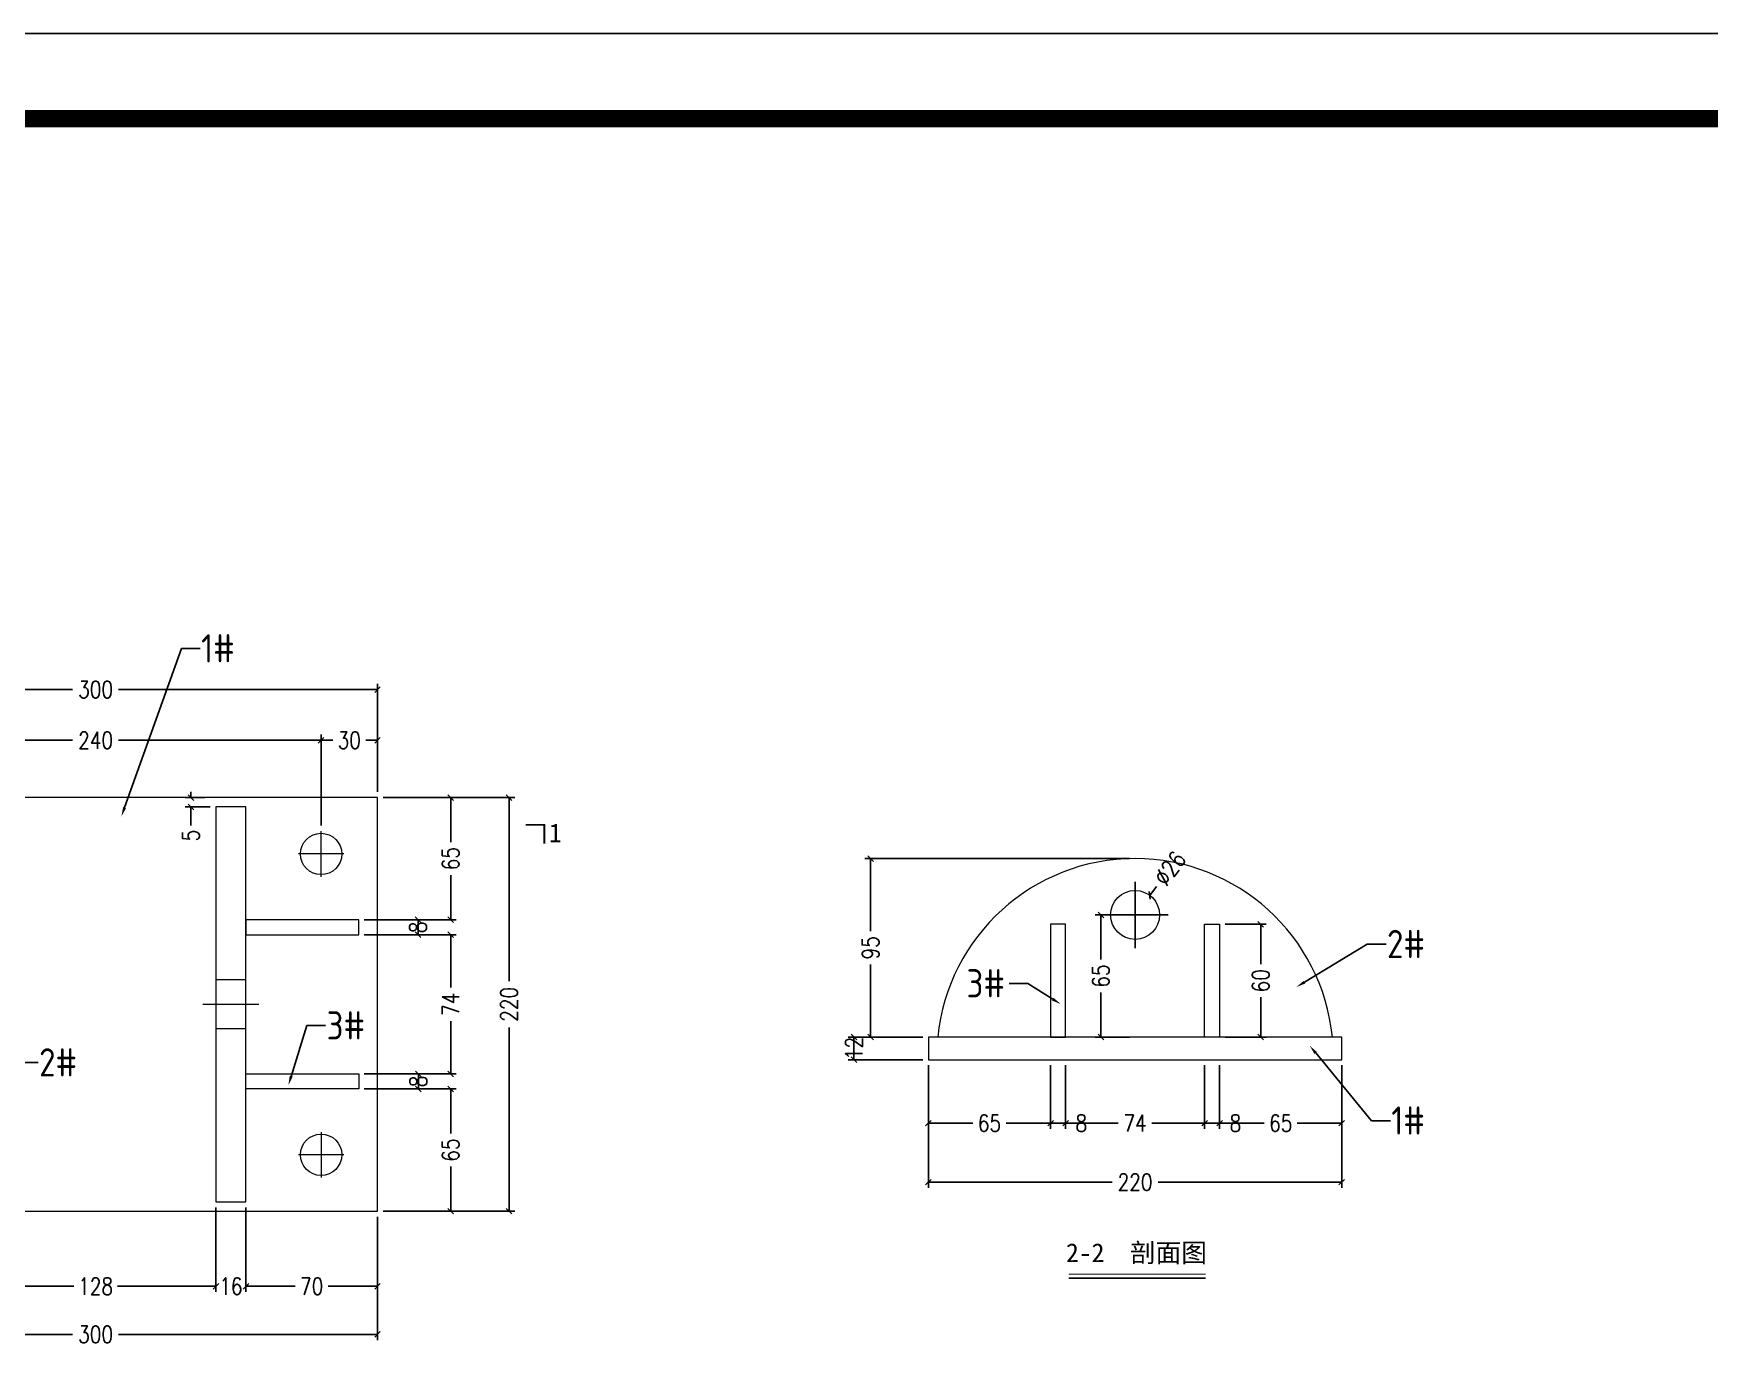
# Model space of a CAD drawing. Extents: x -259369 to -50372, y -155978 to 198088.
# Drawn here: x -100107 to -97432, y 35090 to 37206 of the extents above; entities that cross this region are included whole.
import ezdxf
from ezdxf import colors
from ezdxf.entities.mleader import LeaderData, LeaderLine
from ezdxf.math import Vec2, Vec3

# ---------------------------------------------------------------- set-up
doc = ezdxf.new("R2010")
doc.units = 0
doc.header["$LTSCALE"] = 1000
doc.header["$MEASUREMENT"] = 0
for name, pattern in [('CENTER', [2, 1.25, -0.25, 0.25, -0.25]), ('CENTER2', [28.575, 19.05, -3.175, 3.175, -3.175]), ('DASHDOT', [1, 0.5, -0.25, 0, -0.25])]:
    doc.linetypes.add(name, pattern=pattern)
for name, color, linetype in [('HR-dimension', 9, 'Continuous'), ('打印图框', 255, 'Continuous'), ('标注', 9, 'Continuous'), ('连接端梁', 130, 'Continuous')]:
    doc.layers.add(name, color=color, linetype=linetype)
doc.layers.add('结构', color=52, linetype='Continuous', lineweight=18)
doc.styles.add('Arial', font='')
doc.styles.add('HZTXT', font='txtw.shx', dxfattribs={"width": 0.8, "bigfont": 'hztxtw.shx'})
doc.styles.get("Standard").update_dxf_attribs({"font": 'gbenor.shx', "bigfont": 'gbcbig.shx'})
doc.styles.get('Arial').set_extended_font_data('STXihei')
doc.dimstyles.new('DIM-3', dxfattribs={"dimscale": 3, "dimtxt": 3, "dimasz": 1, "dimexe": 1, "dimexo": 1, "dimgap": 1, "dimtad": 0, "dimdec": 1, "dimrnd": 0.0005, "dimzin": 9, "dimdsep": 46, "dimtxsty": 'HZTXT', "dimblk": 'OBLIQUE', "dimcen": 0, "dimclrd": 9, "dimclre": 9, "dimclrt": 2, "dimazin": 2, "dimtfac": 1, "dimtdec": 1, "dimtofl": 0, "dimtmove": 0, "dimatfit": 3, "dimldrblk": 'OBLIQUE', "dimfxl": 1, "dimarcsym": 2})

# ---------------------------------------------------------------- blocks, each defined once
blk = doc.blocks.new('rgthtyjyuk')
blk.add_lwpolyline([(0, 0), (420, 0), (420, 297), (0, 297)], close=True)
at = {"const_width": 1}
blk.add_lwpolyline([(25, 5), (415, 5), (415, 292), (25, 292)], close=True, dxfattribs=at)
blk = doc.blocks.new('_Oblique')
at = {"color": 0, "linetype": 'ByBlock', "lineweight": -2}
blk.add_line((-0.5, -0.5), (0.5, 0.5), dxfattribs=at)
blk = doc.blocks.new('*D496')
at = {"layer": 'Defpoints', "color": 0, "ltscale": 10, "transparency": 16777216}
for p in [(38506.46, -4825.07), (38806.46, -4825.07), (38506.46, -4890.63)]:
    blk.add_point(p, dxfattribs=at)
at = {"layer": 'HR-dimension', "color": 9, "lineweight": -2, "ltscale": 10, "transparency": 16777216}
for p, q in [((38506.46, -4828.07), (38506.46, -4893.63)), ((38806.46, -4828.07), (38806.46, -4893.63)), ((38506.46, -4890.63), (38644.21, -4890.63)), ((38806.46, -4890.63), (38668.72, -4890.63))]:
    blk.add_line(p, q, dxfattribs=at)
at = {"layer": 'HR-dimension', "color": 9, "lineweight": -2, "ltscale": 10, "transparency": 16777216, "xscale": 3, "yscale": 3, "zscale": 3, "rotation": 180}
blk.add_blockref('_Oblique', (38506.46, -4890.63), dxfattribs=at)
at = {"layer": 'HR-dimension', "color": 9, "lineweight": -2, "ltscale": 10, "transparency": 16777216, "xscale": 3, "yscale": 3, "zscale": 3}
blk.add_blockref('_Oblique', (38806.46, -4890.63), dxfattribs=at)
at = {"layer": 'HR-dimension', "color": 2, "ltscale": 10, "transparency": 16777216, "insert": (38656.46, -4890.63), "char_height": 9, "attachment_point": 5, "style": 'HZTXT'}
blk.add_mtext('300', dxfattribs=at)
blk = doc.blocks.new('*D567')
at = {"layer": 'Defpoints', "color": 0, "ltscale": 10, "transparency": 16777216}
for p in [(38815.19, -4605.07), (38876.47, -4605.07), (38815.19, -4825.07)]:
    blk.add_point(p, dxfattribs=at)
at = {"layer": 'HR-dimension', "color": 9, "lineweight": -2, "ltscale": 10, "transparency": 16777216}
for p, q in [((38818.19, -4605.07), (38879.47, -4605.07)), ((38876.47, -4605.07), (38876.47, -4702.81)), ((38876.47, -4825.07), (38876.47, -4727.33)), ((38818.19, -4825.07), (38879.47, -4825.07))]:
    blk.add_line(p, q, dxfattribs=at)
at = {"layer": 'HR-dimension', "color": 9, "lineweight": -2, "ltscale": 10, "transparency": 16777216, "xscale": 3, "yscale": 3, "zscale": 3}
for p, rotation in [((38876.47, -4605.07), 90), ((38876.47, -4825.07), 270)]:
    blk.add_blockref('_Oblique', p, dxfattribs=dict(at, rotation=rotation))
at = {"layer": 'HR-dimension', "color": 2, "ltscale": 10, "transparency": 16777216, "insert": (38876.47, -4715.07), "char_height": 9, "attachment_point": 5, "rotation": 90, "style": 'HZTXT'}
blk.add_mtext('220', dxfattribs=at)
blk = doc.blocks.new('*D568')
at = {"layer": 'Defpoints', "color": 0, "ltscale": 10, "transparency": 16777216}
for p in [(38776.46, -4574.61), (38536.46, -4605.07), (38776.46, -4605.07)]:
    blk.add_point(p, dxfattribs=at)
at = {"layer": 'HR-dimension', "color": 9, "lineweight": -2, "ltscale": 10, "transparency": 16777216}
for p, q in [((38536.46, -4602.07), (38536.46, -4571.61)), ((38536.46, -4574.61), (38644.21, -4574.61)), ((38776.46, -4574.61), (38668.72, -4574.61)), ((38776.46, -4602.07), (38776.46, -4571.61))]:
    blk.add_line(p, q, dxfattribs=at)
at = {"layer": 'HR-dimension', "color": 9, "lineweight": -2, "ltscale": 10, "transparency": 16777216, "xscale": 3, "yscale": 3, "zscale": 3, "rotation": 180}
blk.add_blockref('_Oblique', (38536.46, -4574.61), dxfattribs=at)
at = {"layer": 'HR-dimension', "color": 9, "lineweight": -2, "ltscale": 10, "transparency": 16777216, "xscale": 3, "yscale": 3, "zscale": 3}
blk.add_blockref('_Oblique', (38776.46, -4574.61), dxfattribs=at)
at = {"layer": 'HR-dimension', "color": 2, "ltscale": 10, "transparency": 16777216, "insert": (38656.46, -4574.61), "char_height": 9, "attachment_point": 5, "style": 'HZTXT'}
blk.add_mtext('240', dxfattribs=at)
blk = doc.blocks.new('*D498')
at = {"layer": 'Defpoints', "color": 0, "ltscale": 10, "transparency": 16777216}
for p in [(38806.46, -4574.61), (38806.46, -4605.07), (38776.46, -4622.97)]:
    blk.add_point(p, dxfattribs=at)
at = {"layer": 'HR-dimension', "color": 9, "lineweight": -2, "ltscale": 10, "transparency": 16777216}
for p, q in [((38776.46, -4619.97), (38776.46, -4571.61)), ((38776.46, -4574.61), (38782.63, -4574.61)), ((38806.46, -4574.61), (38800.29, -4574.61)), ((38806.46, -4602.07), (38806.46, -4571.61))]:
    blk.add_line(p, q, dxfattribs=at)
at = {"layer": 'HR-dimension', "color": 9, "lineweight": -2, "ltscale": 10, "transparency": 16777216, "xscale": 3, "yscale": 3, "zscale": 3, "rotation": 180}
blk.add_blockref('_Oblique', (38776.46, -4574.61), dxfattribs=at)
at = {"layer": 'HR-dimension', "color": 9, "lineweight": -2, "ltscale": 10, "transparency": 16777216, "xscale": 3, "yscale": 3, "zscale": 3}
blk.add_blockref('_Oblique', (38806.46, -4574.61), dxfattribs=at)
at = {"layer": 'HR-dimension', "color": 2, "ltscale": 10, "transparency": 16777216, "insert": (38791.46, -4574.61), "char_height": 9, "attachment_point": 5, "style": 'HZTXT'}
blk.add_mtext('30', dxfattribs=at)
blk = doc.blocks.new('*D499')
at = {"layer": 'Defpoints', "color": 0, "ltscale": 10, "transparency": 16777216}
for p in [(38796.46, -4760.07), (38845.4, -4760.07), (38806.46, -4825.07)]:
    blk.add_point(p, dxfattribs=at)
at = {"layer": 'HR-dimension', "color": 9, "lineweight": -2, "ltscale": 10, "transparency": 16777216}
for p, q in [((38799.46, -4760.07), (38848.4, -4760.07)), ((38845.4, -4760.07), (38845.4, -4783.74)), ((38845.4, -4825.07), (38845.4, -4801.4)), ((38809.46, -4825.07), (38848.4, -4825.07))]:
    blk.add_line(p, q, dxfattribs=at)
at = {"layer": 'HR-dimension', "color": 9, "lineweight": -2, "ltscale": 10, "transparency": 16777216, "xscale": 3, "yscale": 3, "zscale": 3}
for p, rotation in [((38845.4, -4760.07), 90), ((38845.4, -4825.07), 270)]:
    blk.add_blockref('_Oblique', p, dxfattribs=dict(at, rotation=rotation))
at = {"layer": 'HR-dimension', "color": 2, "ltscale": 10, "transparency": 16777216, "insert": (38845.4, -4792.57), "char_height": 9, "attachment_point": 5, "rotation": 90, "style": 'HZTXT'}
blk.add_mtext('65', dxfattribs=at)
blk = doc.blocks.new('*D500')
at = {"layer": 'Defpoints', "color": 0, "ltscale": 10, "transparency": 16777216}
for p in [(38796.46, -4752.07), (38828.25, -4752.07), (38796.46, -4760.07)]:
    blk.add_point(p, dxfattribs=at)
at = {"layer": 'HR-dimension', "color": 9, "lineweight": -2, "ltscale": 10, "transparency": 16777216}
for p, q in [((38799.46, -4752.07), (38831.25, -4752.07)), ((38828.25, -4760.07), (38828.25, -4752.07)), ((38799.46, -4760.07), (38831.25, -4760.07))]:
    blk.add_line(p, q, dxfattribs=at)
at = {"layer": 'HR-dimension', "color": 9, "lineweight": -2, "ltscale": 10, "transparency": 16777216, "xscale": 3, "yscale": 3, "zscale": 3}
for p, rotation in [((38828.25, -4752.07), 90), ((38828.25, -4760.07), 270)]:
    blk.add_blockref('_Oblique', p, dxfattribs=dict(at, rotation=rotation))
at = {"layer": 'HR-dimension', "color": 2, "ltscale": 10, "transparency": 16777216, "insert": (38828.25, -4756.07), "char_height": 9, "attachment_point": 5, "rotation": 90, "style": 'HZTXT'}
blk.add_mtext('8', dxfattribs=at)
blk = doc.blocks.new('*D501')
at = {"layer": 'Defpoints', "color": 0, "ltscale": 10, "transparency": 16777216}
for p in [(38796.46, -4678.07), (38845.4, -4678.07), (38796.46, -4752.07)]:
    blk.add_point(p, dxfattribs=at)
at = {"layer": 'HR-dimension', "color": 9, "lineweight": -2, "ltscale": 10, "transparency": 16777216}
for p, q in [((38799.46, -4678.07), (38848.4, -4678.07)), ((38845.4, -4678.07), (38845.4, -4706.07)), ((38845.4, -4752.07), (38845.4, -4724.07)), ((38799.46, -4752.07), (38848.4, -4752.07))]:
    blk.add_line(p, q, dxfattribs=at)
at = {"layer": 'HR-dimension', "color": 9, "lineweight": -2, "ltscale": 10, "transparency": 16777216, "xscale": 3, "yscale": 3, "zscale": 3}
for p, rotation in [((38845.4, -4678.07), 90), ((38845.4, -4752.07), 270)]:
    blk.add_blockref('_Oblique', p, dxfattribs=dict(at, rotation=rotation))
at = {"layer": 'HR-dimension', "color": 2, "ltscale": 10, "transparency": 16777216, "insert": (38845.4, -4715.07), "char_height": 9, "attachment_point": 5, "rotation": 90, "style": 'HZTXT'}
blk.add_mtext('74', dxfattribs=at)
blk = doc.blocks.new('*D502')
at = {"layer": 'Defpoints', "color": 0, "ltscale": 10, "transparency": 16777216}
for p in [(38796.46, -4670.07), (38828.06, -4670.07), (38796.46, -4678.07)]:
    blk.add_point(p, dxfattribs=at)
at = {"layer": 'HR-dimension', "color": 9, "lineweight": -2, "ltscale": 10, "transparency": 16777216}
for p, q in [((38799.46, -4670.07), (38831.06, -4670.07)), ((38828.06, -4678.07), (38828.06, -4670.07)), ((38799.46, -4678.07), (38831.06, -4678.07))]:
    blk.add_line(p, q, dxfattribs=at)
at = {"layer": 'HR-dimension', "color": 9, "lineweight": -2, "ltscale": 10, "transparency": 16777216, "xscale": 3, "yscale": 3, "zscale": 3}
for p, rotation in [((38828.06, -4670.07), 90), ((38828.06, -4678.07), 270)]:
    blk.add_blockref('_Oblique', p, dxfattribs=dict(at, rotation=rotation))
at = {"layer": 'HR-dimension', "color": 2, "ltscale": 10, "transparency": 16777216, "insert": (38828.06, -4674.07), "char_height": 9, "attachment_point": 5, "rotation": 90, "style": 'HZTXT'}
blk.add_mtext('8', dxfattribs=at)
blk = doc.blocks.new('*D503')
at = {"layer": 'Defpoints', "color": 0, "ltscale": 10, "transparency": 16777216}
for p in [(38806.46, -4605.07), (38845.4, -4605.07), (38796.46, -4670.07)]:
    blk.add_point(p, dxfattribs=at)
at = {"layer": 'HR-dimension', "color": 9, "lineweight": -2, "ltscale": 10, "transparency": 16777216}
for p, q in [((38809.46, -4605.07), (38848.4, -4605.07)), ((38845.4, -4605.07), (38845.4, -4628.74)), ((38845.4, -4670.07), (38845.4, -4646.4)), ((38799.46, -4670.07), (38848.4, -4670.07))]:
    blk.add_line(p, q, dxfattribs=at)
at = {"layer": 'HR-dimension', "color": 9, "lineweight": -2, "ltscale": 10, "transparency": 16777216, "xscale": 3, "yscale": 3, "zscale": 3}
for p, rotation in [((38845.4, -4605.07), 90), ((38845.4, -4670.07), 270)]:
    blk.add_blockref('_Oblique', p, dxfattribs=dict(at, rotation=rotation))
at = {"layer": 'HR-dimension', "color": 2, "ltscale": 10, "transparency": 16777216, "insert": (38845.4, -4637.57), "char_height": 9, "attachment_point": 5, "rotation": 90, "style": 'HZTXT'}
blk.add_mtext('65', dxfattribs=at)
blk = doc.blocks.new('*D506')
at = {"layer": 'Defpoints', "color": 0, "ltscale": 10, "transparency": 16777216}
for p in [(38592.46, -4820.07), (38720.46, -4820.07), (38720.46, -4865.02)]:
    blk.add_point(p, dxfattribs=at)
at = {"layer": 'HR-dimension', "color": 9, "lineweight": -2, "ltscale": 10, "transparency": 16777216}
for p, q in [((38592.46, -4823.07), (38592.46, -4868.02)), ((38720.46, -4823.07), (38720.46, -4868.02)), ((38592.46, -4865.02), (38644.89, -4865.02)), ((38720.46, -4865.02), (38668.03, -4865.02))]:
    blk.add_line(p, q, dxfattribs=at)
at = {"layer": 'HR-dimension', "color": 9, "lineweight": -2, "ltscale": 10, "transparency": 16777216, "xscale": 3, "yscale": 3, "zscale": 3, "rotation": 180}
blk.add_blockref('_Oblique', (38592.46, -4865.02), dxfattribs=at)
at = {"layer": 'HR-dimension', "color": 9, "lineweight": -2, "ltscale": 10, "transparency": 16777216, "xscale": 3, "yscale": 3, "zscale": 3}
blk.add_blockref('_Oblique', (38720.46, -4865.02), dxfattribs=at)
at = {"layer": 'HR-dimension', "color": 2, "ltscale": 10, "transparency": 16777216, "insert": (38656.46, -4865.02), "char_height": 9, "attachment_point": 5, "style": 'HZTXT'}
blk.add_mtext('128', dxfattribs=at)
blk = doc.blocks.new('*D507')
at = {"layer": 'Defpoints', "color": 0, "ltscale": 10, "transparency": 16777216}
for p in [(38720.46, -4820.07), (38736.46, -4820.07), (38736.46, -4865.02)]:
    blk.add_point(p, dxfattribs=at)
at = {"layer": 'HR-dimension', "color": 9, "lineweight": -2, "ltscale": 10, "transparency": 16777216}
for p, q in [((38720.46, -4823.07), (38720.46, -4868.02)), ((38736.46, -4823.07), (38736.46, -4868.02)), ((38720.46, -4865.02), (38720.49, -4865.02)), ((38736.46, -4865.02), (38736.43, -4865.02))]:
    blk.add_line(p, q, dxfattribs=at)
at = {"layer": 'HR-dimension', "color": 9, "lineweight": -2, "ltscale": 10, "transparency": 16777216, "xscale": 3, "yscale": 3, "zscale": 3, "rotation": 180}
blk.add_blockref('_Oblique', (38720.46, -4865.02), dxfattribs=at)
at = {"layer": 'HR-dimension', "color": 9, "lineweight": -2, "ltscale": 10, "transparency": 16777216, "xscale": 3, "yscale": 3, "zscale": 3}
blk.add_blockref('_Oblique', (38736.46, -4865.02), dxfattribs=at)
at = {"layer": 'HR-dimension', "color": 2, "ltscale": 10, "transparency": 16777216, "insert": (38728.46, -4865.02), "char_height": 9, "attachment_point": 5, "style": 'HZTXT'}
blk.add_mtext('16', dxfattribs=at)
blk = doc.blocks.new('*D508')
at = {"layer": 'Defpoints', "color": 0, "ltscale": 10, "transparency": 16777216}
for p in [(38736.46, -4820.07), (38806.46, -4849.43), (38806.46, -4865.02)]:
    blk.add_point(p, dxfattribs=at)
at = {"layer": 'HR-dimension', "color": 9, "lineweight": -2, "ltscale": 10, "transparency": 16777216}
for p, q in [((38736.46, -4823.07), (38736.46, -4868.02)), ((38806.46, -4852.43), (38806.46, -4868.02)), ((38736.46, -4865.02), (38762.63, -4865.02)), ((38806.46, -4865.02), (38780.29, -4865.02))]:
    blk.add_line(p, q, dxfattribs=at)
at = {"layer": 'HR-dimension', "color": 9, "lineweight": -2, "ltscale": 10, "transparency": 16777216, "xscale": 3, "yscale": 3, "zscale": 3, "rotation": 180}
blk.add_blockref('_Oblique', (38736.46, -4865.02), dxfattribs=at)
at = {"layer": 'HR-dimension', "color": 9, "lineweight": -2, "ltscale": 10, "transparency": 16777216, "xscale": 3, "yscale": 3, "zscale": 3}
blk.add_blockref('_Oblique', (38806.46, -4865.02), dxfattribs=at)
at = {"layer": 'HR-dimension', "color": 2, "ltscale": 10, "transparency": 16777216, "insert": (38771.46, -4865.02), "char_height": 9, "attachment_point": 5, "style": 'HZTXT'}
blk.add_mtext('70', dxfattribs=at)
blk = doc.blocks.new('*D509')
at = {"layer": 'Defpoints', "color": 0, "ltscale": 10, "transparency": 16777216}
for p in [(38707.2, -4605.07), (38717.6, -4605.07), (38720.46, -4610.07)]:
    blk.add_point(p, dxfattribs=at)
at = {"layer": 'HR-dimension', "color": 9, "lineweight": -2, "ltscale": 10, "transparency": 16777216}
for p, q in [((38714.6, -4605.07), (38704.2, -4605.07)), ((38717.46, -4610.07), (38704.2, -4610.07)), ((38707.2, -4605.07), (38707.2, -4602.07)), ((38707.2, -4610.07), (38707.2, -4619.87))]:
    blk.add_line(p, q, dxfattribs=at)
at = {"layer": 'HR-dimension', "color": 9, "lineweight": -2, "ltscale": 10, "transparency": 16777216, "xscale": 3, "yscale": 3, "zscale": 3}
for p, rotation in [((38707.2, -4605.07), 270), ((38707.2, -4610.07), 90)]:
    blk.add_blockref('_Oblique', p, dxfattribs=dict(at, rotation=rotation))
at = {"layer": 'HR-dimension', "color": 2, "ltscale": 10, "transparency": 16777216, "insert": (38707.2, -4625.27), "char_height": 9, "attachment_point": 5, "rotation": 90, "style": 'HZTXT'}
blk.add_mtext('5', dxfattribs=at)
blk = doc.blocks.new('*D572')
at = {"layer": 'Defpoints', "color": 0, "ltscale": 10, "transparency": 16777216}
for p in [(39099.59, -4732.5), (39059.98, -4744.5), (39099.59, -4744.5)]:
    blk.add_point(p, dxfattribs=at)
at = {"layer": 'HR-dimension', "color": 9, "lineweight": -2, "ltscale": 10, "transparency": 16777216}
for p, q in [((39096.59, -4732.5), (39056.98, -4732.5)), ((39059.98, -4732.5), (39059.98, -4744.5)), ((39096.59, -4744.5), (39056.98, -4744.5))]:
    blk.add_line(p, q, dxfattribs=at)
at = {"layer": 'HR-dimension', "color": 9, "lineweight": -2, "ltscale": 10, "transparency": 16777216, "xscale": 3, "yscale": 3, "zscale": 3}
for p, rotation in [((39059.98, -4732.5), 90), ((39059.98, -4744.5), 270)]:
    blk.add_blockref('_Oblique', p, dxfattribs=dict(at, rotation=rotation))
at = {"layer": 'HR-dimension', "color": 2, "ltscale": 10, "transparency": 16777216, "insert": (39059.98, -4738.5), "char_height": 9, "attachment_point": 5, "rotation": 90, "style": 'HZTXT'}
blk.add_mtext('12', dxfattribs=at)
blk = doc.blocks.new('*D573')
at = {"layer": 'Defpoints', "color": 0, "ltscale": 10, "transparency": 16777216}
for p in [(39099.59, -4744.5), (39164.59, -4744.5), (39164.59, -4778.26)]:
    blk.add_point(p, dxfattribs=at)
at = {"layer": 'HR-dimension', "color": 9, "lineweight": -2, "ltscale": 10, "transparency": 16777216}
for p, q in [((39099.59, -4747.5), (39099.59, -4781.26)), ((39164.59, -4747.5), (39164.59, -4781.26)), ((39099.59, -4778.26), (39123.26, -4778.26)), ((39164.59, -4778.26), (39140.92, -4778.26))]:
    blk.add_line(p, q, dxfattribs=at)
at = {"layer": 'HR-dimension', "color": 9, "lineweight": -2, "ltscale": 10, "transparency": 16777216, "xscale": 3, "yscale": 3, "zscale": 3, "rotation": 180}
blk.add_blockref('_Oblique', (39099.59, -4778.26), dxfattribs=at)
at = {"layer": 'HR-dimension', "color": 9, "lineweight": -2, "ltscale": 10, "transparency": 16777216, "xscale": 3, "yscale": 3, "zscale": 3}
blk.add_blockref('_Oblique', (39164.59, -4778.26), dxfattribs=at)
at = {"layer": 'HR-dimension', "color": 2, "ltscale": 10, "transparency": 16777216, "insert": (39132.09, -4778.26), "char_height": 9, "attachment_point": 5, "style": 'HZTXT'}
blk.add_mtext('65', dxfattribs=at)
blk = doc.blocks.new('*D574')
at = {"layer": 'Defpoints', "color": 0, "ltscale": 10, "transparency": 16777216}
for p in [(39164.59, -4744.5), (39172.59, -4744.5), (39172.59, -4778.26)]:
    blk.add_point(p, dxfattribs=at)
at = {"layer": 'HR-dimension', "color": 9, "lineweight": -2, "ltscale": 10, "transparency": 16777216}
for p, q in [((39164.59, -4747.5), (39164.59, -4781.26)), ((39172.59, -4747.5), (39172.59, -4781.26)), ((39164.59, -4778.26), (39172.59, -4778.26)), ((39172.59, -4778.26), (39175.59, -4778.26))]:
    blk.add_line(p, q, dxfattribs=at)
at = {"layer": 'HR-dimension', "color": 9, "lineweight": -2, "ltscale": 10, "transparency": 16777216, "xscale": 3, "yscale": 3, "zscale": 3, "rotation": 180}
blk.add_blockref('_Oblique', (39164.59, -4778.26), dxfattribs=at)
at = {"layer": 'HR-dimension', "color": 9, "lineweight": -2, "ltscale": 10, "transparency": 16777216, "xscale": 3, "yscale": 3, "zscale": 3}
blk.add_blockref('_Oblique', (39172.59, -4778.26), dxfattribs=at)
at = {"layer": 'HR-dimension', "color": 2, "ltscale": 10, "transparency": 16777216, "insert": (39180.99, -4778.26), "char_height": 9, "attachment_point": 5, "style": 'HZTXT'}
blk.add_mtext('8', dxfattribs=at)
blk = doc.blocks.new('*D575')
at = {"layer": 'Defpoints', "color": 0, "ltscale": 10, "transparency": 16777216}
for p in [(39172.59, -4744.5), (39246.59, -4744.5), (39246.59, -4778.26)]:
    blk.add_point(p, dxfattribs=at)
at = {"layer": 'HR-dimension', "color": 9, "lineweight": -2, "ltscale": 10, "transparency": 16777216}
for p, q in [((39172.59, -4747.5), (39172.59, -4781.26)), ((39246.59, -4747.5), (39246.59, -4781.26)), ((39172.59, -4778.26), (39200.59, -4778.26)), ((39246.59, -4778.26), (39218.59, -4778.26))]:
    blk.add_line(p, q, dxfattribs=at)
at = {"layer": 'HR-dimension', "color": 9, "lineweight": -2, "ltscale": 10, "transparency": 16777216, "xscale": 3, "yscale": 3, "zscale": 3, "rotation": 180}
blk.add_blockref('_Oblique', (39172.59, -4778.26), dxfattribs=at)
at = {"layer": 'HR-dimension', "color": 9, "lineweight": -2, "ltscale": 10, "transparency": 16777216, "xscale": 3, "yscale": 3, "zscale": 3}
blk.add_blockref('_Oblique', (39246.59, -4778.26), dxfattribs=at)
at = {"layer": 'HR-dimension', "color": 2, "ltscale": 10, "transparency": 16777216, "insert": (39209.59, -4778.26), "char_height": 9, "attachment_point": 5, "style": 'HZTXT'}
blk.add_mtext('74', dxfattribs=at)
blk = doc.blocks.new('*D576')
at = {"layer": 'Defpoints', "color": 0, "ltscale": 10, "transparency": 16777216}
for p in [(39246.59, -4744.5), (39254.59, -4744.5), (39254.59, -4778.26)]:
    blk.add_point(p, dxfattribs=at)
at = {"layer": 'HR-dimension', "color": 9, "lineweight": -2, "ltscale": 10, "transparency": 16777216}
for p, q in [((39246.59, -4747.5), (39246.59, -4781.26)), ((39254.59, -4747.5), (39254.59, -4781.26)), ((39246.59, -4778.26), (39254.59, -4778.26)), ((39254.59, -4778.26), (39257.59, -4778.26))]:
    blk.add_line(p, q, dxfattribs=at)
at = {"layer": 'HR-dimension', "color": 9, "lineweight": -2, "ltscale": 10, "transparency": 16777216, "xscale": 3, "yscale": 3, "zscale": 3, "rotation": 180}
blk.add_blockref('_Oblique', (39246.59, -4778.26), dxfattribs=at)
at = {"layer": 'HR-dimension', "color": 9, "lineweight": -2, "ltscale": 10, "transparency": 16777216, "xscale": 3, "yscale": 3, "zscale": 3}
blk.add_blockref('_Oblique', (39254.59, -4778.26), dxfattribs=at)
at = {"layer": 'HR-dimension', "color": 2, "ltscale": 10, "transparency": 16777216, "insert": (39262.99, -4778.26), "char_height": 9, "attachment_point": 5, "style": 'HZTXT'}
blk.add_mtext('8', dxfattribs=at)
blk = doc.blocks.new('*D577')
at = {"layer": 'Defpoints', "color": 0, "ltscale": 10, "transparency": 16777216}
for p in [(39254.59, -4744.5), (39319.59, -4744.5), (39319.59, -4778.26)]:
    blk.add_point(p, dxfattribs=at)
at = {"layer": 'HR-dimension', "color": 9, "lineweight": -2, "ltscale": 10, "transparency": 16777216}
for p, q in [((39254.59, -4747.5), (39254.59, -4781.26)), ((39319.59, -4747.5), (39319.59, -4781.26)), ((39254.59, -4778.26), (39278.26, -4778.26)), ((39319.59, -4778.26), (39295.92, -4778.26))]:
    blk.add_line(p, q, dxfattribs=at)
at = {"layer": 'HR-dimension', "color": 9, "lineweight": -2, "ltscale": 10, "transparency": 16777216, "xscale": 3, "yscale": 3, "zscale": 3, "rotation": 180}
blk.add_blockref('_Oblique', (39254.59, -4778.26), dxfattribs=at)
at = {"layer": 'HR-dimension', "color": 9, "lineweight": -2, "ltscale": 10, "transparency": 16777216, "xscale": 3, "yscale": 3, "zscale": 3}
blk.add_blockref('_Oblique', (39319.59, -4778.26), dxfattribs=at)
at = {"layer": 'HR-dimension', "color": 2, "ltscale": 10, "transparency": 16777216, "insert": (39287.09, -4778.26), "char_height": 9, "attachment_point": 5, "style": 'HZTXT'}
blk.add_mtext('65', dxfattribs=at)
blk = doc.blocks.new('*D578')
at = {"layer": 'Defpoints', "color": 0, "ltscale": 10, "transparency": 16777216}
for p in [(39099.59, -4744.5), (39319.59, -4744.5), (39099.59, -4809.65)]:
    blk.add_point(p, dxfattribs=at)
at = {"layer": 'HR-dimension', "color": 9, "lineweight": -2, "ltscale": 10, "transparency": 16777216}
for p, q in [((39099.59, -4747.5), (39099.59, -4812.65)), ((39319.59, -4747.5), (39319.59, -4812.65)), ((39099.59, -4809.65), (39197.33, -4809.65)), ((39319.59, -4809.65), (39221.85, -4809.65))]:
    blk.add_line(p, q, dxfattribs=at)
at = {"layer": 'HR-dimension', "color": 9, "lineweight": -2, "ltscale": 10, "transparency": 16777216, "xscale": 3, "yscale": 3, "zscale": 3, "rotation": 180}
blk.add_blockref('_Oblique', (39099.59, -4809.65), dxfattribs=at)
at = {"layer": 'HR-dimension', "color": 9, "lineweight": -2, "ltscale": 10, "transparency": 16777216, "xscale": 3, "yscale": 3, "zscale": 3}
blk.add_blockref('_Oblique', (39319.59, -4809.65), dxfattribs=at)
at = {"layer": 'HR-dimension', "color": 2, "ltscale": 10, "transparency": 16777216, "insert": (39209.59, -4809.65), "char_height": 9, "attachment_point": 5, "style": 'HZTXT'}
blk.add_mtext('220', dxfattribs=at)
blk = doc.blocks.new('*D511')
at = {"layer": 'Defpoints', "color": 0, "ltscale": 10, "transparency": 16777216}
for p in [(39254.59, -4672.5), (39276.43, -4672.5), (39254.59, -4732.5)]:
    blk.add_point(p, dxfattribs=at)
at = {"layer": 'HR-dimension', "color": 9, "lineweight": -2, "ltscale": 10, "transparency": 16777216}
for p, q in [((39257.59, -4672.5), (39279.43, -4672.5)), ((39276.43, -4672.5), (39276.43, -4693.68)), ((39276.43, -4732.5), (39276.43, -4711.33)), ((39257.59, -4732.5), (39279.43, -4732.5))]:
    blk.add_line(p, q, dxfattribs=at)
at = {"layer": 'HR-dimension', "color": 9, "lineweight": -2, "ltscale": 10, "transparency": 16777216, "xscale": 3, "yscale": 3, "zscale": 3}
for p, rotation in [((39276.43, -4672.5), 90), ((39276.43, -4732.5), 270)]:
    blk.add_blockref('_Oblique', p, dxfattribs=dict(at, rotation=rotation))
at = {"layer": 'HR-dimension', "color": 2, "ltscale": 10, "transparency": 16777216, "insert": (39276.43, -4702.5), "char_height": 9, "attachment_point": 5, "rotation": 90, "style": 'HZTXT'}
blk.add_mtext('60', dxfattribs=at)
blk = doc.blocks.new('*D512')
at = {"layer": 'Defpoints', "color": 0, "ltscale": 10, "transparency": 16777216}
for p in [(39068.83, -4637.5), (39209.59, -4637.5), (39099.59, -4732.5)]:
    blk.add_point(p, dxfattribs=at)
at = {"layer": 'HR-dimension', "color": 9, "lineweight": -2, "ltscale": 10, "transparency": 16777216}
for p, q in [((39206.59, -4637.5), (39065.83, -4637.5)), ((39068.83, -4637.5), (39068.83, -4676.18)), ((39068.83, -4732.5), (39068.83, -4693.83)), ((39096.59, -4732.5), (39065.83, -4732.5))]:
    blk.add_line(p, q, dxfattribs=at)
at = {"layer": 'HR-dimension', "color": 9, "lineweight": -2, "ltscale": 10, "transparency": 16777216, "xscale": 3, "yscale": 3, "zscale": 3}
for p, rotation in [((39068.83, -4637.5), 90), ((39068.83, -4732.5), 270)]:
    blk.add_blockref('_Oblique', p, dxfattribs=dict(at, rotation=rotation))
at = {"layer": 'HR-dimension', "color": 2, "ltscale": 10, "transparency": 16777216, "insert": (39068.83, -4685), "char_height": 9, "attachment_point": 5, "rotation": 90, "style": 'HZTXT'}
blk.add_mtext('95', dxfattribs=at)
blk = doc.blocks.new('*D584')
at = {"layer": 'Defpoints', "color": 0, "ltscale": 10, "transparency": 16777216}
for p in [(39217.38, -4657.1), (39201.8, -4677.91)]:
    blk.add_point(p, dxfattribs=at)
at = {"layer": 'HR-dimension', "color": 9, "lineweight": -2, "ltscale": 10, "transparency": 16777216}
blk.add_line((39220.97, -4652.29), (39217.38, -4657.1), dxfattribs=at)
at = {"layer": 'HR-dimension', "color": 9, "lineweight": -2, "ltscale": 10, "transparency": 16777216, "xscale": 3, "yscale": 3, "zscale": 3, "rotation": 233.1900104016821}
blk.add_blockref('_Oblique', (39217.38, -4657.1), dxfattribs=at)
at = {"layer": 'HR-dimension', "color": 2, "ltscale": 10, "transparency": 16777216, "insert": (39228.11, -4642.75), "char_height": 9, "attachment_point": 5, "rotation": 53.19001, "style": 'HZTXT'}
blk.add_mtext('∅26', dxfattribs=at)
blk = doc.blocks.new('*D579')
at = {"layer": 'Defpoints', "color": 0, "ltscale": 10, "transparency": 16777216}
for p in [(38506.46, -4547.62), (38506.46, -4605.07), (38806.46, -4605.07)]:
    blk.add_point(p, dxfattribs=at)
at = {"layer": 'HR-dimension', "color": 9, "lineweight": -2, "ltscale": 10, "transparency": 16777216}
for p, q in [((38506.46, -4602.07), (38506.46, -4544.62)), ((38506.46, -4547.62), (38644.21, -4547.62)), ((38806.46, -4547.62), (38668.72, -4547.62)), ((38806.46, -4602.07), (38806.46, -4544.62))]:
    blk.add_line(p, q, dxfattribs=at)
at = {"layer": 'HR-dimension', "color": 9, "lineweight": -2, "ltscale": 10, "transparency": 16777216, "xscale": 3, "yscale": 3, "zscale": 3, "rotation": 180}
blk.add_blockref('_Oblique', (38506.46, -4547.62), dxfattribs=at)
at = {"layer": 'HR-dimension', "color": 9, "lineweight": -2, "ltscale": 10, "transparency": 16777216, "xscale": 3, "yscale": 3, "zscale": 3}
blk.add_blockref('_Oblique', (38806.46, -4547.62), dxfattribs=at)
at = {"layer": 'HR-dimension', "color": 2, "ltscale": 10, "transparency": 16777216, "insert": (38656.46, -4547.62), "char_height": 9, "attachment_point": 5, "style": 'HZTXT'}
blk.add_mtext('300', dxfattribs=at)
blk = doc.blocks.new('*D581')
at = {"layer": 'Defpoints', "color": 0, "ltscale": 10, "transparency": 16777216}
for p in [(39209.59, -4667.5), (39191.38, -4732.5), (39209.59, -4732.5)]:
    blk.add_point(p, dxfattribs=at)
at = {"layer": 'HR-dimension', "color": 9, "lineweight": -2, "ltscale": 10, "transparency": 16777216}
for p, q in [((39206.59, -4667.5), (39188.38, -4667.5)), ((39191.38, -4667.5), (39191.38, -4691.18)), ((39191.38, -4732.5), (39191.38, -4708.83)), ((39206.59, -4732.5), (39188.38, -4732.5))]:
    blk.add_line(p, q, dxfattribs=at)
at = {"layer": 'HR-dimension', "color": 9, "lineweight": -2, "ltscale": 10, "transparency": 16777216, "xscale": 3, "yscale": 3, "zscale": 3}
for p, rotation in [((39191.38, -4667.5), 90), ((39191.38, -4732.5), 270)]:
    blk.add_blockref('_Oblique', p, dxfattribs=dict(at, rotation=rotation))
at = {"layer": 'HR-dimension', "color": 2, "ltscale": 10, "transparency": 16777216, "insert": (39191.38, -4700), "char_height": 9, "attachment_point": 5, "rotation": 90, "style": 'HZTXT'}
blk.add_mtext('65', dxfattribs=at)
blk = doc.blocks.new('asdasdasdgfhgtj')
at = {"color": 1, "linetype": 'CENTER2'}
for p, q in [((39209.59, -4685.12), (39209.59, -4649.89)), ((39227.2, -4667.5), (39191.97, -4667.5))]:
    blk.add_line(p, q, dxfattribs=at)
blk.add_line((39174.3, -4860.7), (39247.1, -4860.7))
at = {"const_width": 0.45}
blk.add_lwpolyline([(39174.3, -4858.57), (39247.1, -4858.57)], dxfattribs=at)
at = {"layer": '标注', "color": 1, "const_width": 1}
blk.add_lwpolyline([(38895.24, -4629.58), (38895.24, -4619.58), (38885.24, -4619.58)], dxfattribs=at)
at = {"layer": '结构', "color": 4}
for p, q in [((38806.46, -4605.07), (38506.46, -4605.07)), ((38806.46, -4825.07), (38806.46, -4605.07)), ((38506.46, -4825.07), (38806.46, -4825.07))]:
    blk.add_line(p, q, dxfattribs=at)
at = {"layer": '结构', "color": 1, "linetype": 'CENTER', "ltscale": 0.44}
for p, q in [((38776.46, -4647.17), (38776.46, -4622.97)), ((38788.56, -4635.07), (38764.36, -4635.07)), ((38776.46, -4782.97), (38776.46, -4807.17)), ((38788.56, -4795.07), (38764.36, -4795.07))]:
    blk.add_line(p, q, dxfattribs=at)
at = {"layer": '结构', "color": 1, "linetype": 'DASHDOT', "ltscale": 5}
for p, q in [((38736.46, -4702.07), (38720.46, -4702.07)), ((38743.36, -4715.07), (38713.56, -4715.07)), ((38736.46, -4728.07), (38720.46, -4728.07))]:
    blk.add_line(p, q, dxfattribs=at)
at = {"layer": '结构', "color": 4}
for points in [[(38736.46, -4820.07), (38736.46, -4610.07), (38720.46, -4610.07), (38720.46, -4820.07)], [(38736.46, -4678.07), (38796.46, -4678.07), (38796.46, -4670.07), (38736.46, -4670.07)], [(39172.59, -4732.5), (39172.59, -4672.5), (39164.59, -4672.5), (39164.59, -4732.5)], [(39246.59, -4732.5), (39246.59, -4672.5), (39254.59, -4672.5), (39254.59, -4732.5)], [(39099.59, -4744.5), (39319.59, -4744.5), (39319.59, -4732.5), (39099.59, -4732.5)], [(38736.46, -4752.07), (38796.46, -4752.07), (38796.46, -4760.07), (38736.46, -4760.07)]]:
    blk.add_lwpolyline(points, close=True, dxfattribs=at)
for centre in [(38776.46, -4635.07), (38776.46, -4795.07)]:
    blk.add_circle(centre, 11, dxfattribs=at)
at = {"layer": '结构'}
blk.add_circle((39209.59, -4667.5), 13, dxfattribs=at)
at = {"layer": '结构', "color": 4}
blk.add_arc((39209.59, -4743.03), 105.53, 5.72481, 174.27519, dxfattribs=at)
at = {"layer": '打印图框', "color": 6, "insert": (39210.33, -4847.73), "char_height": 10, "attachment_point": 5, "style": 'Arial'}
blk.add_mtext('2-2  剖面图', dxfattribs=at)
at = {"layer": '标注', "color": 1, "insert": (38901.09, -4623.93), "char_height": 10, "attachment_point": 5, "style": 'Arial'}
blk.add_mtext('1', dxfattribs=at)
at = {"layer": 'HR-dimension', "ltscale": 10}
for base, p1, p2, picture, middle in [((38506.46, -4547.62), (38806.46, -4605.07), (38506.46, -4605.07), '*D579', (38656.46, -4547.62)), ((38776.46, -4574.61), (38536.46, -4605.07), (38776.46, -4605.07), '*D568', (38656.46, -4574.61)), ((38806.46, -4574.61), (38776.46, -4622.97), (38806.46, -4605.07), '*D498', (38791.46, -4574.61)), ((39164.59, -4778.26), (39099.59, -4744.5), (39164.59, -4744.5), '*D573', (39132.09, -4778.26)), ((39099.59, -4809.65), (39319.59, -4744.5), (39099.59, -4744.5), '*D578', (39209.59, -4809.65)), ((39172.59, -4778.26), (39164.59, -4744.5), (39172.59, -4744.5), '*D574', (39180.99, -4778.26)), ((39246.59, -4778.26), (39172.59, -4744.5), (39246.59, -4744.5), '*D575', (39209.59, -4778.26)), ((39254.59, -4778.26), (39246.59, -4744.5), (39254.59, -4744.5), '*D576', (39262.99, -4778.26)), ((39319.59, -4778.26), (39254.59, -4744.5), (39319.59, -4744.5), '*D577', (39287.09, -4778.26)), ((38720.46, -4865.02), (38592.46, -4820.07), (38720.46, -4820.07), '*D506', (38656.46, -4865.02)), ((38806.46, -4865.02), (38736.46, -4820.07), (38806.46, -4849.43), '*D508', (38771.46, -4865.02))]:
    dim = blk.add_linear_dim(base=base, p1=p1, p2=p2, dimstyle='DIM-3', dxfattribs=at)
    dim.commit()
    dim.dimension.update_dxf_attribs({"geometry": picture, "text_midpoint": middle})
for base, p1, p2, picture, middle, dimtype in [((38707.2, -4605.07), (38720.46, -4610.07), (38717.6, -4605.07), '*D509', (38707.2, -4625.27), 128), ((38828.06, -4670.07), (38796.46, -4678.07), (38796.46, -4670.07), '*D502', (38828.06, -4674.07), 128), ((39059.98, -4744.5), (39099.59, -4732.5), (39099.59, -4744.5), '*D572', (39059.98, -4738.5), 160), ((38828.25, -4752.07), (38796.46, -4760.07), (38796.46, -4752.07), '*D500', (38828.25, -4756.07), 128)]:
    dim = blk.add_linear_dim(base=base, p1=p1, p2=p2, angle=90, dimstyle='DIM-3', dxfattribs=at)
    dim.commit()
    dim.dimension.update_dxf_attribs({"geometry": picture, "text_midpoint": middle, "dimtype": dimtype})
for base, p1, p2, picture, middle in [((38845.4, -4605.07), (38796.46, -4670.07), (38806.46, -4605.07), '*D503', (38845.4, -4637.57)), ((38876.47, -4605.07), (38815.19, -4825.07), (38815.19, -4605.07), '*D567', (38876.47, -4715.07)), ((39068.83, -4637.5), (39099.59, -4732.5), (39209.59, -4637.5), '*D512', (39068.83, -4685)), ((39191.38, -4732.5), (39209.59, -4667.5), (39209.59, -4732.5), '*D581', (39191.38, -4700)), ((39276.43, -4672.5), (39254.59, -4732.5), (39254.59, -4672.5), '*D511', (39276.43, -4702.5)), ((38845.4, -4678.07), (38796.46, -4752.07), (38796.46, -4678.07), '*D501', (38845.4, -4715.07)), ((38845.4, -4760.07), (38806.46, -4825.07), (38796.46, -4760.07), '*D499', (38845.4, -4792.57))]:
    dim = blk.add_linear_dim(base=base, p1=p1, p2=p2, angle=90, dimstyle='DIM-3', dxfattribs=at)
    dim.commit()
    dim.dimension.update_dxf_attribs({"geometry": picture, "text_midpoint": middle})
dim = blk.add_diameter_dim_2p(p1=(39201.8, -4677.91), p2=(39217.38, -4657.1), dimstyle='DIM-3', dxfattribs=at)
dim.commit()
dim.dimension.update_dxf_attribs({"geometry": '*D584', "text_midpoint": (39228.11, -4642.75)})
for base, p1, p2, picture, middle in [((38736.46, -4865.02), (38720.46, -4820.07), (38736.46, -4820.07), '*D507', (38728.46, -4865.02)), ((38506.46, -4890.63), (38806.46, -4825.07), (38506.46, -4825.07), '*D496', (38656.46, -4890.63))]:
    dim = blk.add_linear_dim(base=base, p1=p1, p2=p2, dimstyle='DIM-3', dxfattribs=at)
    dim.commit()
    dim.dimension.update_dxf_attribs({"geometry": picture, "text_midpoint": middle, "dimtype": 128})
at = {"layer": '标注', "color": 6}
ml = blk.add_multileader_mtext('Standard', dxfattribs=at)
ml.set_content('1#', color=6)
ml.set_leader_properties(color=9)
ml.build(insert=Vec2(0, 0))
ml.multileader.update_dxf_attribs({"dogleg_length": 10, "arrow_head_size": 5})
ctx = ml.context
ctx.base_point, ctx.char_height, ctx.arrow_head_size, ctx.landing_gap_size, ctx.plane_origin = Vec3(38712.13, -4525.81), 15, 5, 0.5, Vec3(35639.83, -10150.26)
notes = []
notes.append((ctx, [(1, (1, 1, 0), (38702.13, -4525.81), (1, 0), 10, [(0, [(38670.19, -4615.11)], 256, [])])]))
ctx.mtext.insert, ctx.mtext.defined_height, ctx.mtext.flow_direction = Vec3(38712.63, -4518.18), 40, 5
ml = blk.add_multileader_mtext('Standard', dxfattribs=at)
ml.set_content('2#', color=6)
ml.set_leader_properties(color=9)
ml.build(insert=Vec2(0, 0))
ml.multileader.update_dxf_attribs({"dogleg_length": 10, "arrow_head_size": 5})
ctx = ml.context
ctx.base_point, ctx.char_height, ctx.arrow_head_size, ctx.landing_gap_size, ctx.plane_origin = Vec3(39343.15, -4683.12), 15, 5, 0.5, Vec3(36265.07, -10241.01)
notes.append((ctx, [(1, (1, 1, 0), (39333.15, -4683.12), (1, 0), 10, [(0, [(39295.43, -4705.86)], 256, [])])]))
ctx.mtext.insert, ctx.mtext.defined_height, ctx.mtext.flow_direction = Vec3(39343.65, -4675.49), 40, 5
ml = blk.add_multileader_mtext('Standard', dxfattribs=at)
ml.set_content('3#', color=6)
ml.set_leader_properties(color=9)
ml.build(insert=Vec2(0, 0))
ml.multileader.update_dxf_attribs({"dogleg_length": 10, "arrow_head_size": 5})
ctx = ml.context
ctx.base_point, ctx.char_height, ctx.arrow_head_size, ctx.landing_gap_size, ctx.plane_origin = Vec3(39125.32, -4704), 15, 5, 0.5, Vec3(36038.22, -10247.39)
notes.append((ctx, [(0, (1, 1, 0), (39152.57, -4704), (-1, 0), 10, [(0, [(39170.03, -4714.95)], 256, [])])]))
ctx.mtext.insert, ctx.mtext.defined_height, ctx.mtext.flow_direction = Vec3(39119.91, -4696.36), 40, 5
ml = blk.add_multileader_mtext('Standard', dxfattribs=at)
ml.set_content('3#', color=6)
ml.set_leader_properties(color=9)
ml.build(insert=Vec2(0, 0))
ml.multileader.update_dxf_attribs({"dogleg_length": 10, "arrow_head_size": 5})
ctx = ml.context
ctx.base_point, ctx.char_height, ctx.arrow_head_size, ctx.landing_gap_size, ctx.plane_origin = Vec3(38778.88, -4726.38), 15, 5, 0.5, Vec3(35728.69, -10293.29)
notes.append((ctx, [(1, (1, 1, 0), (38768.88, -4726.38), (1, 0), 10, [(0, [(38759.05, -4758.14)], 256, [])])]))
ctx.mtext.insert, ctx.mtext.defined_height, ctx.mtext.flow_direction = Vec3(38779.38, -4718.75), 40, 5
ml = blk.add_multileader_mtext('Standard', dxfattribs=at)
ml.set_content('2#', color=6)
ml.set_leader_properties(color=9)
ml.build(insert=Vec2(0, 0))
ml.multileader.update_dxf_attribs({"dogleg_length": 10, "arrow_head_size": 5})
ctx = ml.context
ctx.base_point, ctx.char_height, ctx.arrow_head_size, ctx.landing_gap_size, ctx.plane_origin = Vec3(38625.89, -4746.07), 15, 5, 0.5, Vec3(35556.3, -10303.97)
notes.append((ctx, [(1, (1, 1, 0), (38615.89, -4746.07), (1, 0), 10, [(0, [(38586.66, -4768.82)], 256, [])])]))
ctx.mtext.insert, ctx.mtext.defined_height, ctx.mtext.flow_direction = Vec3(38626.39, -4738.44), 40, 5
ml = blk.add_multileader_mtext('Standard', dxfattribs=at)
ml.set_content('1#', color=6)
ml.set_leader_properties(color=9)
ml.build(insert=Vec2(0, 0))
ml.multileader.update_dxf_attribs({"dogleg_length": 10, "arrow_head_size": 5})
ctx = ml.context
ctx.base_point, ctx.char_height, ctx.arrow_head_size, ctx.landing_gap_size, ctx.plane_origin = Vec3(39345.43, -4777), 15, 5, 0.5, Vec3(36299.1, -10418.06)
notes.append((ctx, [(1, (1, 1, 0), (39335.43, -4777), (1, 0), 10, [(0, [(39302.51, -4737.08)], 256, [])])]))
ctx.mtext.insert, ctx.mtext.defined_height, ctx.mtext.flow_direction = Vec3(39345.93, -4769.37), 40, 5
for ctx, leaders in notes:
    for number, flags, end, landing, length, lines in leaders:
        leader = LeaderData()
        leader.index, (leader.has_last_leader_line, leader.has_dogleg_vector, leader.attachment_direction) = number, flags
        leader.last_leader_point, leader.dogleg_vector, leader.dogleg_length = Vec3(end), Vec3(landing), length
        for number, points, colour, breaks in lines:
            line = LeaderLine()
            line.index, line.vertices, line.color, line.breaks = number, Vec3.list(points), colors.encode_raw_color(colour), breaks
            leader.lines.append(line)
        ctx.leaders.append(leader)

msp = doc.modelspace()

# ---------------------------------------------------------------- block references
at = {"xscale": 27.17490191684078, "yscale": 27.17490191684078, "zscale": 27.17490191684078}
msp.add_blockref('rgthtyjyuk', (-107106.17, 29134.87), dxfattribs=at)
at = {"layer": '连接端梁', "color": 0, "xscale": 3, "yscale": 3, "zscale": 3}
msp.add_blockref('asdasdasdgfhgtj', (-215977.33, 49801.82), dxfattribs=at)

doc.saveas('drawing.dxf')
